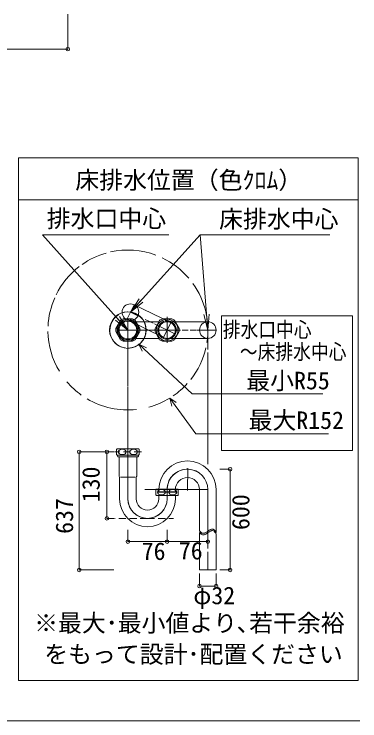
# Model space of a CAD drawing. Units: millimetres at full size, sheet at 1:5; details may follow other scales. Extents: x -1002 to 1002, y -687 to 676.
# Drawn here: x 713 to 1002, y -687 to -95 of the extents above; entities that cross this region are included whole.
import ezdxf
from ezdxf.enums import TextEntityAlignment as Align

# ---------------------------------------------------------------- set-up
doc = ezdxf.new("R2010")
doc.units = ezdxf.units.MM
doc.header["$LTSCALE"] = 5
doc.header["$PDMODE"] = 32
doc.header["$PDSIZE"] = 3
doc.linetypes.add('DASHED1', pattern=[1.8, 1.2, -0.6])
doc.layers.add('F-0', color=7, linetype='Continuous', lineweight=15)
doc.styles.add('ＭＳ ゴシック', font='')
doc.styles.get('ＭＳ ゴシック').set_extended_font_data('MS Gothic')

msp = doc.modelspace()

# ---------------------------------------------------------------- linework, layer by layer
at = {"layer": 'F-0', "color": 4, "lineweight": 9}
for p, q in [((757.458, -124.714), (757.458, -95.384)), ((262.458, -124.714), (757.458, -124.714)), ((767.086, -461.835), (767.086, -560.749)), ((767.086, -461.835), (795.975, -461.835)), ((790.241, -461.835), (790.241, -517.527)), ((790.241, -461.835), (795.975, -461.835)), ((893.363, -476.413), (884.7, -476.413)), ((893.363, -476.413), (893.363, -560.749)), ((790.241, -517.527), (795.975, -517.527)), ((807.815, -537.014), (807.815, -527.204)), ((840.636, -537.014), (840.636, -527.204)), ((874.753, -537.014), (874.753, -527.204)), ((807.815, -537.014), (840.636, -537.014)), ((840.636, -537.014), (874.753, -537.014)), ((767.086, -560.749), (795.975, -560.749)), ((893.363, -560.749), (884.7, -560.749)), ((867.796, -574.211), (867.796, -563.585)), ((881.709, -574.211), (881.709, -563.585)), ((867.796, -574.211), (881.709, -574.211))]:
    msp.add_line(p, q, dxfattribs=at)
at = {"layer": 'F-0', "lineweight": 18}
for p, q in [((716.26, -215.739), (716.26, -653.239)), ((1000.635, -215.739), (716.26, -215.739)), ((1000.635, -653.239), (1000.635, -215.739)), ((716.26, -653.239), (1000.635, -653.239))]:
    msp.add_line(p, q, dxfattribs=at)
at = {"layer": 'F-0'}
for p, q in [((716.26, -250.739), (1000.635, -250.739)), ((736.412, -280.162), (841.974, -280.162)), ((807.815, -359.873), (736.412, -280.162)), ((809.961, -344.904), (868.319, -280.162)), ((868.319, -280.162), (976.767, -280.162)), ((868.319, -280.162), (896.748, -280.162)), ((874.753, -359.873), (868.319, -280.162)), ((809.961, -344.904), (817.124, -333.69)), ((809.961, -344.904), (818.749, -335.155)), ((809.961, -344.904), (820.374, -336.619)), ((813.013, -338.652), (806.91, -351.155)), ((813.013, -338.652), (843.679, -353.622)), ((807.815, -359.873), (800.687, -348.637)), ((820.163, -349.884), (809.961, -344.904)), ((840.628, -370.638), (840.628, -348.916)), ((874.753, -359.873), (871.516, -346.967)), ((874.753, -359.873), (873.697, -346.791)), ((874.753, -359.873), (875.877, -346.615)), ((886.196, -348.098), (886.196, -460.663)), ((886.196, -348.098), (995.87, -348.098)), ((995.87, -348.098), (995.87, -460.663)), ((807.815, -359.873), (797.429, -351.556)), ((801.605, -351.817), (797.733, -358.523)), ((807.815, -359.873), (799.058, -350.097)), ((811.687, -350.467), (803.944, -350.467)), ((807.815, -352.436), (807.815, -370.638)), ((807.815, -352.438), (807.815, -367.311)), ((817.897, -358.523), (814.025, -351.817)), ((833.783, -352.917), (814.66, -352.917)), ((829.012, -354.203), (822.285, -350.919)), ((847.065, -363.015), (830.213, -354.789)), ((834.417, -351.817), (830.546, -358.523)), ((844.499, -350.467), (836.756, -350.467)), ((843.679, -353.622), (837.576, -366.124)), ((840.628, -368.514), (840.628, -351.232)), ((840.628, -352.917), (874.753, -352.917)), ((850.71, -358.523), (846.838, -351.817)), ((874.753, -366.829), (874.753, -352.917)), ((807.815, -359.873), (800.254, -359.873)), ((800.378, -359.873), (824.221, -359.873)), ((807.815, -359.873), (851.774, -359.873)), ((824.221, -359.873), (851.839, -359.873)), ((853.388, -359.873), (858.403, -359.873)), ((859.845, -359.873), (865.379, -359.873)), ((865.955, -359.873), (881.709, -359.873)), ((865.955, -359.873), (881.709, -359.873)), ((874.753, -359.873), (874.753, -376.213)), ((797.733, -361.223), (801.605, -367.929)), ((814.025, -367.929), (817.897, -361.223)), ((814.66, -366.829), (833.783, -366.829)), ((830.546, -361.223), (834.417, -367.929)), ((874.753, -366.829), (840.628, -366.829)), ((846.838, -367.929), (850.71, -361.223)), ((803.944, -369.279), (811.687, -369.279)), ((807.815, -367.311), (807.815, -379.895)), ((807.815, -407.219), (807.815, -370.638)), ((817.11, -371.794), (819.898, -377.598)), ((817.11, -371.794), (823.335, -374.642)), ((817.11, -371.794), (861.59, -413.394)), ((836.756, -369.279), (844.499, -369.279)), ((874.753, -378.588), (874.753, -395.686)), ((874.753, -379.727), (874.753, -396.857)), ((807.815, -387.485), (807.815, -406.612)), ((874.753, -396.418), (874.753, -429.069)), ((874.753, -399.493), (874.753, -429.654)), ((807.815, -413.899), (807.815, -437.58)), ((866.111, -413.394), (861.59, -413.394)), ((971.146, -413.394), (866.111, -413.394)), ((842.883, -416.889), (844.511, -423.715)), ((842.883, -416.889), (848.171, -420.494)), ((842.883, -416.889), (864.606, -446.823)), ((874.753, -429.508), (874.753, -437.121)), ((874.753, -433.315), (874.753, -455.131)), ((807.815, -440.92), (807.815, -501.656)), ((874.753, -441.356), (874.753, -470.728)), ((975.726, -446.823), (864.606, -446.823)), ((798.409, -459.66), (798.409, -464.181)), ((798.728, -459.295), (816.902, -459.295)), ((817.221, -464.181), (817.221, -459.66)), ((874.753, -460.694), (874.753, -472.021)), ((886.196, -460.663), (995.87, -460.663)), ((816.893, -464.545), (798.728, -464.545)), ((798.728, -464.545), (798.737, -464.545)), ((798.728, -464.545), (798.737, -464.545)), ((799.065, -464.545), (799.065, -465.581)), ((800.378, -465.931), (800.378, -473.059)), ((816.215, -465.931), (807.815, -465.931)), ((815.253, -473.059), (815.253, -465.931)), ((816.565, -465.581), (816.215, -465.931)), ((816.565, -465.581), (816.565, -464.545)), ((816.893, -464.545), (816.902, -464.545)), ((800.378, -473.059), (800.378, -482.001)), ((815.253, -482.001), (815.253, -473.059)), ((807.815, -501.12), (807.815, -475.291)), ((857.923, -475.444), (857.682, -494.213)), ((800.8, -482.921), (800.471, -482.351)), ((800.859, -483.14), (800.859, -490.474)), ((801.599, -483.022), (807.815, -483.022)), ((807.815, -483.022), (814.032, -483.022)), ((814.771, -501.12), (814.771, -483.14)), ((815.159, -482.351), (814.83, -482.921)), ((800.859, -490.474), (800.859, -501.12)), ((874.761, -493.464), (822.128, -493.464)), ((831.221, -493.392), (831.221, -497.912)), ((831.54, -493.027), (849.715, -493.027)), ((832.862, -495.652), (832.862, -495.389)), ((832.862, -495.389), (840.628, -495.389)), ((833.234, -495.652), (832.862, -495.652)), ((848.393, -495.652), (833.234, -495.652)), ((833.671, -493.464), (833.671, -494.952)), ((840.628, -501.085), (840.628, -493.464)), ((840.628, -495.389), (848.393, -495.389)), ((840.636, -501.12), (840.636, -492.691)), ((847.584, -494.952), (847.584, -493.464)), ((848.393, -495.652), (848.393, -495.389)), ((850.034, -497.912), (850.034, -493.392)), ((867.796, -493.464), (867.796, -527.937)), ((874.753, -493.464), (874.753, -517.385)), ((874.753, -493.464), (874.753, -512.749)), ((881.709, -529.461), (881.709, -493.464)), ((849.706, -498.277), (831.54, -498.277)), ((831.54, -498.277), (831.55, -498.277)), ((833.671, -498.47), (833.671, -501.12)), ((847.584, -501.12), (847.584, -498.47)), ((874.753, -517.019), (874.753, -542.886)), ((867.796, -529.249), (867.796, -546.447)), ((867.796, -546.447), (867.796, -560.749)), ((874.753, -545.57), (874.753, -560.749)), ((-1002.086, -687.064), (1002.034, -687.064))]:
    msp.add_line(p, q, dxfattribs=at)
at = {"layer": 'F-0', "color": 4, "linetype": 'DASHED1', "lineweight": 9}
for p, q in [((794.046, -461.835), (793.982, -461.835)), ((819.124, -461.835), (796.688, -461.835)), ((824.221, -517.527), (796.692, -517.527)), ((824.221, -517.527), (846.054, -517.527))]:
    msp.add_line(p, q, dxfattribs=at)
at = {"layer": 'F-0'}
for points in [[(843.679, -353.622), (837.576, -366.124), (806.91, -351.155)], [(807.815, -475.169), (807.815, -439.098), (807.815, -407.826)], [(807.815, -465.931), (799.415, -465.931), (799.065, -465.581)], [(867.796, -560.749), (881.709, -560.749), (881.709, -530.774)]]:
    msp.add_lwpolyline(points, dxfattribs=at)
for centre, radius in [((809.961, -344.904), 6.956), ((807.815, -359.873), 15.312), ((807.815, -359.873), 9.087), ((807.815, -359.873), 8.166), ((840.628, -359.873), 9.087), ((840.628, -359.873), 7.766), ((840.628, -359.873), 7.766), ((874.753, -359.873), 6.956)]:
    msp.add_circle(centre, radius, dxfattribs=at)
at = {"layer": 'F-0', "lineweight": 18}
for centre, radius in [((807.815, -359.873), 7.438), ((840.628, -359.873), 6.956)]:
    msp.add_circle(centre, radius, dxfattribs=at)
at = {"layer": 'F-0'}
for centre, radius, start, end in [((807.815, -359.873), 66.938, 105.78741, 125.02387), ((807.815, -359.873), 66.938, 69.55176, 102.48458), ((807.815, -359.873), 66.938, 40.45346, 64.61694), ((807.815, -359.873), 66.938, 127.52212, 153.93512), ((807.815, -359.873), 66.938, 351.07633, 35.51055), ((807.815, -359.873), 66.938, 156.12741, 177.22121), ((807.815, -359.873), 15.117, 119.87082, 203.47911), ((807.815, -359.873), 15.117, 38.01873, 108.88428), ((807.815, -359.873), 10.172, 112.37215, 127.62785), ((807.815, -359.873), 10.172, 52.37215, 67.62785), ((807.815, -359.873), 15.117, 317.38555, 32.77859), ((840.628, -359.873), 10.172, 112.37215, 127.62785), ((840.628, -359.873), 10.172, 52.37215, 67.62785), ((807.815, -359.873), 10.172, 172.37215, 187.62785), ((807.815, -359.873), 10.172, 352.37215, 7.62785), ((840.628, -359.873), 10.172, 172.37215, 187.62785), ((840.628, -359.873), 10.172, 352.37215, 7.62785), ((807.815, -359.873), 66.938, 181.04134, 211.02681), ((807.815, -359.873), 15.117, 211.12095, 261.30647), ((807.815, -359.873), 10.172, 232.37215, 247.62785), ((807.815, -359.873), 15.117, 269.01468, 307.94515), ((807.815, -359.873), 10.172, 292.37215, 307.62785), ((840.628, -359.873), 10.172, 232.37215, 247.62785), ((840.628, -359.873), 10.172, 292.37215, 307.62785), ((807.815, -359.873), 66.938, 321.76369, 347.20103), ((807.815, -359.873), 66.938, 220.25424, 234.38576), ((807.815, -359.873), 66.938, 304.63473, 317.9845), ((807.815, -359.873), 66.938, 239.27946, 276.17448), ((807.815, -359.873), 66.938, 285.1851, 301.59392), ((807.815, -359.873), 66.938, 274.56964, 274.58397), ((801.362, -461.92), 3.719, 135.09913, 142.57199), ((814.268, -461.92), 3.719, 37.42801, 44.90087), ((801.362, -461.92), 3.719, 217.42801, 224.90087), ((814.268, -461.92), 3.719, 315.09913, 322.57199), ((857.69, -493.464), 24.019, 0, 180), ((857.69, -493.464), 17.062, 87.94387, 180), ((857.69, -493.464), 17.071, 0, 177.40546), ((857.69, -493.464), 17.062, 0, 87.94387), ((801.078, -482.001), 0.7, 180, 210), ((800.421, -483.14), 0.438, 0, 30), ((815.209, -483.14), 0.438, 150, 180), ((814.553, -482.001), 0.7, 330, 0), ((857.69, -493.464), 10.106, 0, 180), ((834.175, -495.652), 3.719, 135.09913, 142.57199), ((833.234, -494.952), 0.438, 270, 0), ((848.021, -494.952), 0.438, 180, 270), ((847.081, -495.652), 3.719, 37.42801, 44.90087), ((824.221, -501.12), 23.363, 180, 0), ((824.221, -501.12), 16.406, 180, 270), ((824.221, -501.12), 16.415, 181.87086, 0), ((824.221, -501.12), 9.45, 180, 0), ((824.221, -501.12), 16.406, 270, 0), ((834.175, -495.652), 3.719, 217.42801, 224.90087), ((833.234, -498.47), 0.438, 0, 26.17755), ((848.021, -498.47), 0.438, 150, 180), ((847.081, -495.652), 3.719, 315.09913, 322.57199), ((878.588, -529.876), 3.391, 96.00772, 111.8117), ((878.469, -528.867), 2.375, 73.97913, 95.71073), ((878.301, -529.195), 2.738, 51.5772, 72.48176), ((873.113, -524.521), 6.319, 212.72203, 226.60953), ((873.113, -525.833), 6.319, 212.72203, 226.60953), ((871.233, -526.591), 3.523, 225.702, 245.03152), ((871.233, -527.904), 3.523, 225.702, 245.03152), ((870.889, -527.348), 2.692, 244.86394, 266.31233), ((870.889, -528.661), 2.692, 244.86394, 266.31233), ((870.898, -526.854), 3.186, 266.722, 284.24596), ((870.898, -528.166), 3.186, 266.722, 284.24596), ((870.401, -524.983), 5.122, 284.48835, 295.96465), ((870.401, -526.296), 5.122, 284.48835, 295.96465), ((868.399, -520.89), 9.678, 296.00867, 302.489), ((868.399, -522.203), 9.678, 296.00867, 302.489), ((860.542, -508.535), 24.32, 302.46715, 305.15235), ((860.542, -509.847), 24.32, 302.46715, 305.15235), ((934.671, -613.817), 104.441, 124.52174, 125.14879), ((934.671, -615.129), 104.441, 124.52174, 125.14879), ((883.87, -539.92), 14.767, 120.34038, 124.6107), ((883.87, -541.233), 14.767, 120.34038, 124.6107), ((879.669, -532.684), 6.4, 111.45266, 120.60102), ((879.669, -533.997), 6.4, 111.45266, 120.60102), ((878.588, -531.188), 3.391, 96.00772, 111.8117), ((878.469, -530.179), 2.375, 73.97913, 95.71073), ((878.301, -530.507), 2.738, 51.5772, 72.48176), ((876.873, -530.806), 4.889, 35.29043, 50.21011), ((876.873, -532.119), 4.889, 35.29043, 50.21011), ((872.46, -533.763), 10.201, 24.94423, 34.52454), ((872.46, -535.076), 10.201, 24.94423, 34.52454)]:
    msp.add_arc(centre, radius, start, end, dxfattribs=at)
for centre in [(803.112, -461.92), (812.518, -461.92), (835.925, -495.652), (845.331, -495.652)]:
    msp.add_ellipse(centre, major_axis=(3.353, 0), ratio=0.674074, dxfattribs=at)
at = {"layer": 'F-0', "color": 6}
for p in [(757.458, -124.714), (767.086, -461.835), (790.241, -461.835), (893.363, -476.413), (790.241, -517.527), (807.815, -537.014), (840.636, -537.014), (874.753, -537.014), (767.086, -560.749), (893.363, -560.749), (867.796, -574.211), (881.709, -574.211)]:
    msp.add_point(p, dxfattribs=at)

# ---------------------------------------------------------------- texts
at = {"layer": 'F-0', "style": 'ＭＳ ゴシック'}
for s, p in [('床排水位置（色ｸﾛﾑ）', (763.812, -246.079)), ('排水口中心', (739.877, -278.249)), ('床排水中心', (884.172, -278.627)), ('最小R55', (906.925, -413.902)), ('最大R152', (908.834, -447.082)), ('76', (819.39, -556.732)), ('76', (850.483, -556.309)), ('φ32', (862.567, -593.818)), ('※最大･最小値より､若干余裕', (729.323, -616.849)), ('をもって設計･配置ください', (737.775, -642.956))]:
    msp.add_text(s, height=14.66, dxfattribs=at).set_placement(p, align=Align.BOTTOM_LEFT)
at = {"layer": 'F-0', "style": 'ＭＳ ゴシック', "width": 0.85}
for s, p in [('排水口中心', (887.254, -369.796)), ('～床排水中心', (901.547, -388.29))]:
    msp.add_text(s, height=12.83, dxfattribs=at).set_placement(p, align=Align.BOTTOM_LEFT)
at = {"layer": 'F-0', "style": 'ＭＳ ゴシック'}
for s, p in [('130', (788.612, -504.069)), ('637', (766.325, -530.511)), ('600', (913.986, -527.281))]:
    msp.add_text(s, height=14.66, rotation=90, dxfattribs=at).set_placement(p, align=Align.BOTTOM_LEFT)

doc.saveas('drawing.dxf')
